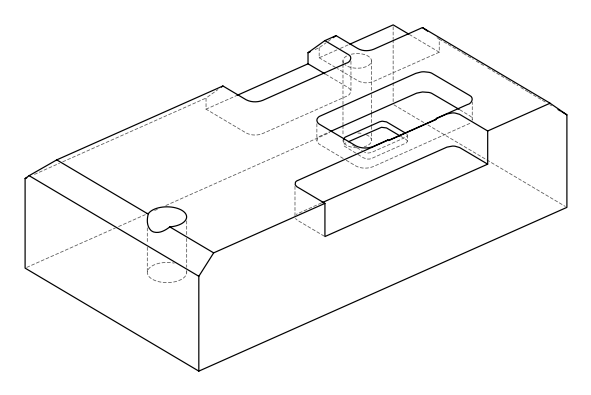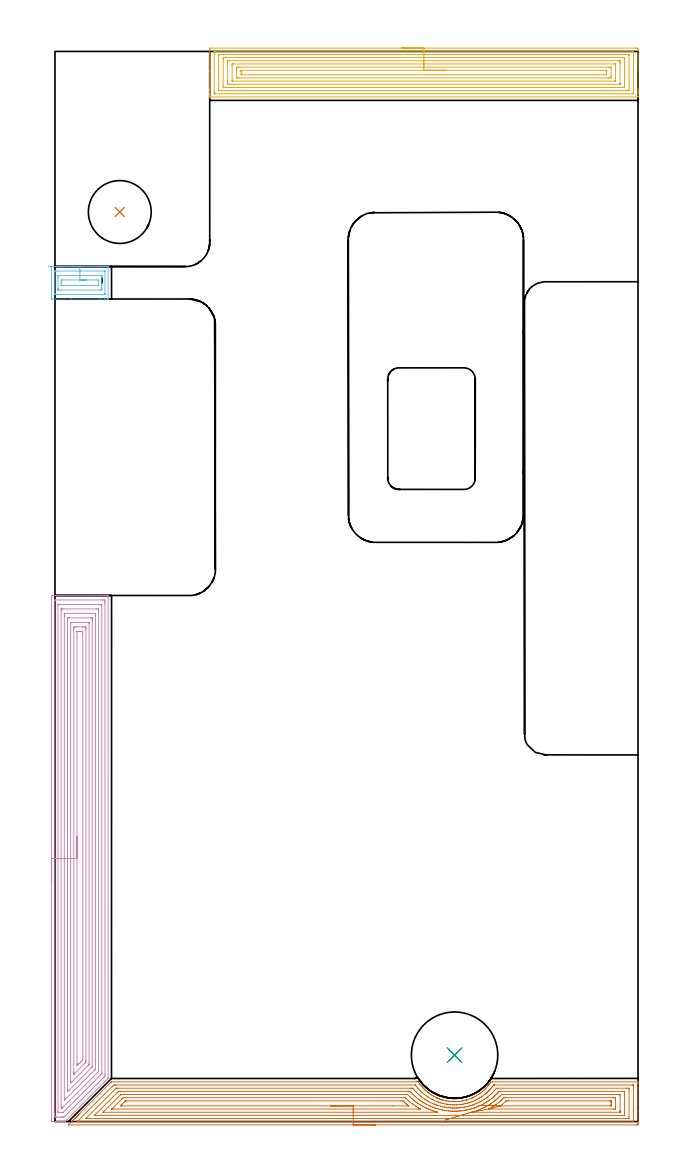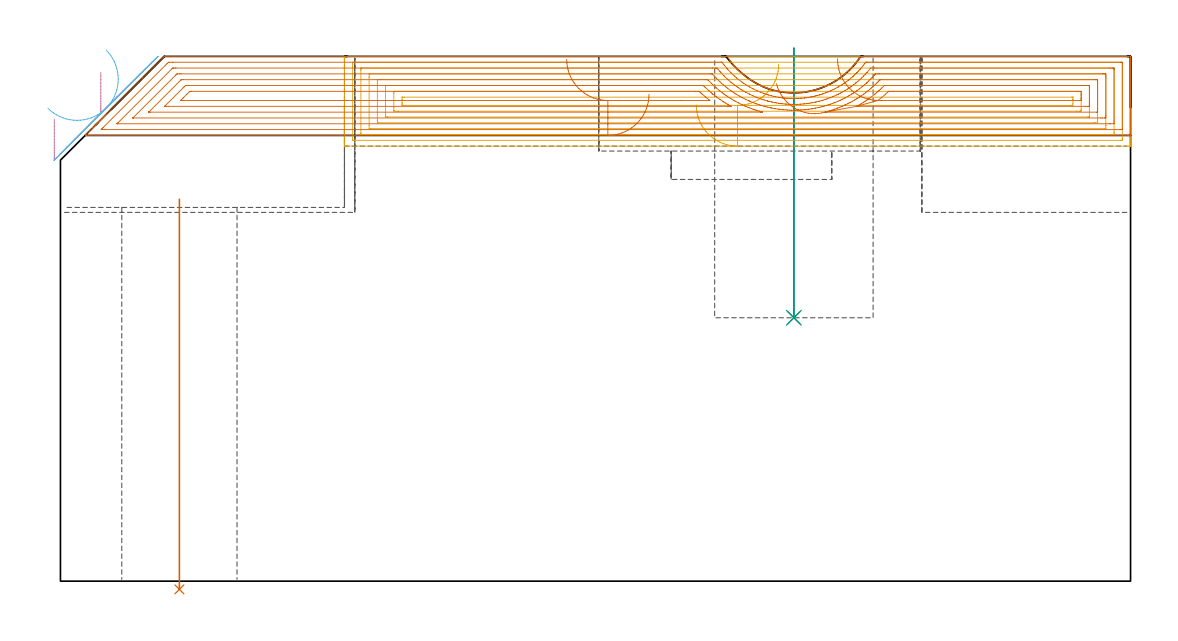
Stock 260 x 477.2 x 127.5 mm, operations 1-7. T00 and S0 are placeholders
(PLAN: 12 operations, 7 tool changes, 154.4 min)
(1 INDEXABLE_INSERT_DRILL_THROUGH_HOLE_FROM_SOLID | STEP1HOLE | NXT0302_027 | 0.39 min | 78416 mm3)
(2 INDEXABLE_INSERT_DRILL_BLIND_HOLE_FROM_SOLID | STEP1POCKET | NXT0302_021 | 0.26 min | 30985 mm3)
(3 DRILL_TO_ENLARGE_BLIND_HOLE | STEP1POCKET | UGT0301_384 | 0.26 min | 42896 mm3)
(4 AREA_MILL | FG_CHAMFER_SURFACE | UGT0205_001 | 16.83 min | 77077 mm3)
(5 AREA_MILL_1 | FG_CHAMFER_SURFACE_1 | UGT0205_001 | 12.59 min | 47353 mm3)
(6 AREA_MILL_2 | FG_CHAMFER_SURFACE_2 | UGT0205_001 | 1.37 min | 9986 mm3)
(7 AREA_MILL_3 | FG_CHAMFER_SURFACE_3 | UGT0205_001 | 13.78 min | 43689 mm3)
(8 MILL_CORNER_NOTCH_RECTANGULAR | CORNER_NOTCH_RECTANGULAR | NXT0201_012 | Follow Part, ap 4, ae 75% | 14.96 min | 214770 mm3)
(9 MILL_RECTANGULAR_POCKET | POCKET_RECTANGULAR_STRAIGHT | NXT0201_009 | Follow Part, ap 2, ae 75% | 11.82 min | 62623 mm3)
(10 MILL_RECTANGULAR_POCKET_1 | POCKET_RECTANGULAR_STRAIGHT_1 | UGT0201_094 | Follow Part, ap 5, ae 75% | 8.01 min | 213349 mm3)
(11 MILL_SLOT | SLOT_PARTIAL_RECTANGULAR | NXT0201_012 | Follow Part, ap 4, ae 75% | 29.29 min | 350838 mm3)
(12 MILL_SLOT_1 | SLOT_PARTIAL_RECTANGULAR_1 | NXT0201_012 | Follow Part, ap 4, ae 75% | 44.87 min | 404003 mm3)
(TOOL NXT0302_027 | Index. Insert Drill 28mm [880-D2800L32-05] | D28 PA176 FL140 Z2)
(TOOL NXT0302_021 | Index. Insert Drill 25mm [880-D2500L25-05] | D25 PA176 FL125 Z2)
(TOOL UGT0301_384 | Twist Drill Flat Bottom 38.5 mm | D38.5 PA180 FL175 Z2)
(TOOL UGT0205_001 | Chamfer Mill 20 x 3 x 45 deg. | D20 FL50 Z2)
(TOOL NXT0201_012 | ENDMILL 16mm [2P460-1600-NA 1630] | D16 FL38 Z6)
(TOOL NXT0201_009 | ENDMILL 8mm [2P460-0800-NA 1630] | D8 FL26 Z6)
(TOOL UGT0201_094 | End mill 20 mm | D20 FL38 Z4)
(OP 1 INDEXABLE_INSERT_DRILL_THROUGH_HOLE_FROM_SOLID)
G17 G21 G94 G90
T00 M6
G54
G17 G0 G90 X28.9 Y405.6 S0 M3
G43 Z137.5 H1
G94 G81 G98 Z-1.989 F250. R92.8
G80
M5
M2
(OP 2 INDEXABLE_INSERT_DRILL_BLIND_HOLE_FROM_SOLID)
G17 G21 G94 G90
T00 M6
G54
G17 G0 G90 X178.2 Y29.6 S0 M3
G43 Z137.5 H1
G94 G81 G98 Z64. F250. R129.5
G80
M5
M2
(OP 3 DRILL_TO_ENLARGE_BLIND_HOLE)
G17 G21 G94 G90
T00 M6
G54
G17 G0 G90 X178.2 Y29.6 S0 M3
G43 Z137.5 H0
G94 G81 G98 Z64. F250. R129.5
G80
M5
M2
(OP 4 AREA_MILL)
G17 G21 G94 G90
T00 M6
G54
G17 G0 G90 X-1.5 Y107.3 S1061 M3
G43 Z137.5 H0
Z112.3
G94 G1 Y107.338 Z111.428 F250.
Y107.452 Z110.564
Y107.641 Z109.712
Y107.903 Z108.88
Y108.237 Z108.074
Y108.64 Z107.3
Y109.108 Z106.564
Y109.64 Z105.872
Y110.229 Z105.229
Y110.872 Z104.64
Y111.564 Z104.108
Y112.3 Z103.64
Y113.074 Z103.237
Y113.88 Z102.903
Y114.712 Z102.641
Y115.564 Z102.452
Y116.428 Z102.338
Y117.3 Z102.3
Y233.972
X-1.497 Y234.289 Z102.302
X-1.492 Y234.59 Z102.306
X-1.187 Y234.6 Z102.61
X19.825 Z123.621
X22.231 Z126.027
X22.951 Z126.751
X23.233 Z127.033
X23.649 Y234.592 Z127.44
X23.697 Y234.59 Z127.488
X23.7 Y234.419 Z127.5
Y19.403
Y19.206 Z127.484
X23.614 Y19.113 Z127.411
X4.718 Y0.216 Z108.514
X4.529 Y0.032 Z108.325
X4.494 Y0.004 Z108.289
X4.327 Y0. Z108.125
X3.531 Z107.325
X2.28 Z106.077
X1.75 Z105.544
X-0.922 Y0.001 Z102.875
X-1.144 Y0.003 Z102.653
X-1.491 Y0.008 Z102.306
X-1.493 Y0.054 Z102.304
X-1.498 Y0.628 Z102.302
X-1.5 Y1.208 Z102.3
Y117.3
X-0.086 Z103.714
X-0.085 Y232.294 Z103.715
X-0.082 Y232.403 Z103.718
X-0.076 Y232.59 Z103.724
X-0.031 Y232.592 Z103.769
X0.446 Y232.599 Z104.246
X21.341 Z125.141
X21.82 Y232.597 Z125.62
X22.231 Y232.59 Z126.031
X22.279 Y232.184 Z126.079
X22.282 Y232.134 Z126.082
X22.286 Y231.29 Z126.086
Y231.236
Y21.136
X22.281 Y20.297 Z126.081
X22.28 Y20.248 Z126.08
X22.231 Y20.193 Z126.031
X21.841 Y19.795 Z125.641
X21.453 Y19.403 Z125.253
X4.421 Y2.371 Z108.221
X4.136 Y2.095 Z107.936
X4.056 Y2.018 Z107.856
X3.937 Y2.008 Z107.737
X3.531 Y2.003 Z107.331
X3.054 Y2. Z106.854
X2.64 Z106.44
X1.273 Z105.073
X0.859 Y2.001 Z104.659
X0.38 Y2.003 Z104.18
X-0.031 Y2.01 Z103.769
X-0.079 Y2.416 Z103.721
X-0.082 Y2.466 Z103.718
X-0.086 Y3.31 Z103.714
Y3.364
Y117.3
X1.328 Z105.128
X1.329 Y230.396 Z105.129
X1.33 Y230.502 Z105.13
X1.333 Y230.554 Z105.133
X1.335 Y230.576 Z105.135
X1.346 Y230.59 Z105.146
X1.549 Y230.597 Z105.349
X1.75 Y230.599 Z105.55
X2.437 Y230.6 Z106.237
X20.247 Z124.047
X20.45 Y230.598 Z124.25
X20.653 Y230.595 Z124.453
X20.788 Y230.59 Z124.588
X20.865 Y230.579 Z124.665
X20.867 Y230.537 Z124.667
X20.869 Y230.396 Z124.669
X20.871 Y229.974 Z124.671
Y21.662
X20.869 Y21.426 Z124.669
X20.867 Y21.309 Z124.667
X20.865 Y21.283 Z124.665
X20.848 Y21.259 Z124.648
X20.788 Y21.191 Z124.588
X20.62 Y21.02 Z124.42
X20.45 Y20.849 Z124.25
X3.803 Y4.204 Z107.603
X3.664 Y4.07 Z107.464
X3.619 Y4.03 Z107.419
X3.58 Y4.01 Z107.38
X3.531 Y4.008 Z107.331
X2.843 Y4.001 Z106.643
X1.75 Y4.002 Z105.55
X1.547 Y4.005 Z105.347
X1.412 Y4.01 Z105.212
X1.335 Y4.021 Z105.135
X1.333 Y4.064 Z105.133
X1.331 Y4.204 Z105.131
X1.329 Y4.626 Z105.129
X1.328 Y117.3 Z105.128
X2.743 Z106.543
Y227.714
X2.745 Y228.503 Z106.545
X2.747 Y228.557 Z106.547
X2.749 Y228.581 Z106.549
X2.761 Y228.59 Z106.561
X2.869 Y228.594 Z106.669
X3.09 Y228.598 Z106.89
X3.531 Y228.6 Z107.331
X18.669 Z122.469
X19.114 Y228.598 Z122.914
X19.332 Y228.594 Z123.132
X19.439 Y228.59 Z123.239
X19.451 Y228.583 Z123.251
X19.453 Y228.564 Z123.253
X19.455 Y228.525 Z123.255
X19.457 Y227.817 Z123.257
Y227.714
Y22.979
X19.453 Y22.583 Z123.253
X19.45 Y22.386 Z123.25
X19.44 Y22.301 Z123.24
X19.394 Y22.251 Z123.194
X19.234 Y22.085 Z123.034
X15.011 Y17.86 Z118.811
X3.531 Y6.38 Z107.331
X3.336 Y6.187 Z107.136
X3.248 Y6.103 Z107.048
X3.18 Y6.041 Z106.98
X3.138 Y6.01 Z106.938
X3.085 Y6.008 Z106.885
X2.866 Z106.666
X2.762 Y6.01 Z106.562
X2.75 Y6.119 Z106.55
X2.743 Y6.782 Z106.543
Y6.886
Y117.3
X4.157 Z107.957
Y225.297
X4.158 Y225.926 Z107.958
X4.16 Y226.189 Z107.96
X4.164 Y226.456 Z107.964
X4.176 Y226.59 Z107.976
X4.254 Y226.594 Z108.054
X4.421 Y226.597 Z108.221
X4.641 Y226.6 Z108.441
X17.108 Z120.908
X17.779 Y226.599 Z121.579
X18.001 Y226.596 Z121.801
X18.035 Y226.59 Z121.835
X18.037 Y226.583 Z121.837
X18.04 Y226.558 Z121.84
X18.043 Y225.926 Z121.843
Y225.661
Y24.502
X18.042 Y23.873 Z121.842
X18.04 Y23.61 Z121.84
X18.036 Y23.347 Z121.836
X17.779 Y23.079 Z121.579
X17.73 Y23.028 Z121.53
X4.346 Y9.644 Z108.146
X4.268 Y9.568 Z108.068
X4.222 Y9.528 Z108.022
X4.164 Y9.48 Z107.964
X4.16 Y9.568 Z107.96
X4.159 Y9.642 Z107.959
X4.157 Y9.833 Z107.957
Y10.462
Y117.3
X5.571 Z109.371
X5.572 Y224.455 Z109.372
X5.573 Y224.534 Z109.373
X5.575 Y224.572 Z109.375
X5.577 Y224.585 Z109.377
X5.59 Y224.59 Z109.39
X5.745 Y224.597 Z109.545
X6.202 Y224.599 Z110.002
X6.633 Y224.6 Z110.433
X15.998 Y224.599 Z119.798
X16.431 Y224.597 Z120.231
X16.595 Y224.59 Z120.395
X16.622 Y224.578 Z120.422
X16.624 Y224.523 Z120.424
X16.627 Y224.4 Z120.427
X16.628 Y224.138 Z120.428
X16.629 Y223.504 Z120.429
X16.628 Y25.028 Z120.428
X16.626 Y24.767 Z120.426
X16.622 Y24.451 Z120.422
X16.619 Y24.378 Z120.419
X16.578 Y24.333 Z120.378
X16.505 Y24.257 Z120.305
X16.125 Y23.873 Z119.925
X6.202 Y13.95 Z110.002
X5.799 Y13.549 Z109.599
X5.712 Y13.464 Z109.512
X5.588 Y13.348 Z109.388
X5.577 Y13.344 Z109.377
X5.575 Y13.376 Z109.375
X5.573 Y13.437 Z109.373
X5.572 Y13.504 Z109.372
X5.571 Y13.778 Z109.371
Y117.3
X6.985 Z110.785
X6.986 Y222.35 Z110.786
X6.987 Y222.456 Z110.787
X6.99 Y222.565 Z110.79
X6.992 Y222.588 Z110.792
X7.001 Y222.592 Z110.801
X7.031 Y222.596 Z110.831
X7.093 Y222.598 Z110.893
X7.734 Y222.6 Z111.534
X10.406 Z114.206
X14.859 Y222.599 Z118.659
X15.107 Y222.593 Z118.907
X15.189 Y222.59 Z118.989
X15.208 Y222.58 Z119.008
X15.211 Y222.529 Z119.011
X15.213 Y222.458 Z119.013
X15.214 Y222.35 Z119.014
X15.215 Y222.242 Z119.015
Y26.447
X15.213 Y25.661 Z119.013
X15.212 Y25.556 Z119.012
X15.208 Y25.447 Z119.008
X15.198 Y25.407 Z118.998
X15.175 Y25.381 Z118.975
X15.107 Y25.308 Z118.907
X14.839 Y25.036 Z118.639
X14.57 Y24.767 Z118.37
X7.254 Y17.452 Z111.054
X7.093 Y17.293 Z110.893
X7.037 Y17.241 Z110.837
X7.001 Y17.209 Z110.801
X6.992 Y17.292 Z110.792
X6.988 Y17.507 Z110.788
X6.986 Y17.614 Z110.786
X6.985 Y117.3 Z110.785
X8.4 Z112.2
Y219.25
Y219.668
X8.403 Y220.141 Z112.203
X8.407 Y220.562 Z112.207
X8.838 Y220.598 Z112.638
X8.874 Y220.599 Z112.674
X9.726 Y220.6 Z113.526
X12.398 Z116.198
X13.289 Y220.599 Z117.089
X13.326 Y220.597 Z117.126
X13.793 Y220.562 Z117.593
X13.798 Y220.088 Z117.598
X13.8 Y219.668 Z117.6
Y219.192
Y27.449
X13.798 Y26.976 Z117.598
X13.793 Y26.555 Z117.593
X13.785 Y26.443 Z117.585
X13.711 Y26.365 Z117.511
X13.615 Y26.265 Z117.415
X13.326 Y25.973 Z117.126
X13.171 Y25.817 Z116.971
X8.544 Y21.191 Z112.344
X8.494 Y21.142 Z112.294
X8.463 Y21.114 Z112.263
X8.415 Y21.072 Z112.215
X8.407 Y21.131 Z112.207
X8.404 Y21.191 Z112.204
X8.401 Y21.424 Z112.201
X8.4 Y21.667 Z112.2
Y22.085
Y117.3
X9.814 Z113.614
Y218.302
X9.816 Y218.513 Z113.616
X9.818 Y218.565 Z113.618
X9.82 Y218.584 Z113.62
X9.836 Y218.59 Z113.636
X9.941 Y218.596 Z113.741
X10.655 Y218.6 Z114.455
X10.828 Z114.628
X11.545 Z115.345
X11.719 Y218.599 Z115.519
X12.305 Y218.592 Z116.105
X12.37 Y218.59 Z116.17
X12.379 Y218.512 Z116.179
X12.386 Y217.88 Z116.186
Y28.343
X12.38 Y27.504 Z116.18
X12.343 Y27.449 Z116.143
X11.502 Y26.598 Z115.302
X10.565 Y25.661 Z114.365
X10.519 Y25.615 Z114.319
X10.16 Y25.264 Z113.96
X9.821 Y24.933 Z113.621
X9.814 Y25.611 Z113.614
Y25.661
Y117.3
Y118.172 Z113.652
Y119.036 Z113.766
Y119.888 Z113.954
Y120.72 Z114.217
Y121.526 Z114.551
Y122.3 Z114.953
Y123.036 Z115.422
Y123.728 Z115.953
Y124.371 Z116.543
Y124.96 Z117.186
Y125.492 Z117.878
Y125.96 Z118.614
Y126.363 Z119.388
Y126.697 Z120.194
Y126.959 Z121.026
Y127.148 Z121.877
Y127.262 Z122.742
Y127.3 Z123.614
G0 Z137.5
M5
M2
(OP 5 AREA_MILL_1)
G17 G21 G94 G90
T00 M6
G54
G17 G0 G90 X154.5 Y478.7 S1061 M3
G43 Z137.5 H0
Z115.7
G94 G1 X154.538 Z114.828 F250.
X154.652 Z113.964
X154.841 Z113.112
X155.103 Z112.28
X155.437 Z111.474
X155.84 Z110.7
X156.309 Z109.964
X156.84 Z109.272
X157.429 Z108.629
X158.072 Z108.04
X158.764 Z107.508
X159.5 Z107.04
X160.274 Z106.637
X161.08 Z106.303
X161.912 Z106.041
X162.764 Z105.852
X163.628 Z105.738
X164.5 Z105.7
X258.792
X259.412 Y478.697 Z105.703
X259.993 Y478.691 Z105.706
X259.997 Y478.664 Z105.733
X260. Y478.077 Z106.32
Y460.793 Z123.601
Y460.204 Z124.19
Y459.595 Z124.802
Y459.31 Z125.086
Y458.702 Z125.695
Y458.416 Z125.979
Y457.846 Z126.553
Y457.297 Z127.102
X259.993 Y456.953 Z127.438
X259.99 Y456.903 Z127.488
X259.858 Y456.9 Z127.5
X69.142
X69.01 Y456.903 Z127.488
X69.001 Y456.953 Z127.438
Y456.956 Z127.435
X69. Y457.297 Z127.102
Y457.846 Z126.553
Y458.416 Z125.979
Y459.595 Z124.802
Y460.204 Z124.19
Y468.39 Z116.007
X69.001 Y478.077 Z106.32
X69.003 Y478.664 Z105.733
X69.007 Y478.691 Z105.706
X69.588 Y478.7 Z105.7
X164.5
Y477.286 Z107.114
X257.63
X257.732 Y477.285 Z107.115
X257.935 Y477.281 Z107.119
X257.986 Y477.279 Z107.121
X257.99 Y477.268 Z107.132
X257.995 Y477.236 Z107.164
X257.998 Y477.184 Z107.216
X258. Y476.813 Z107.587
Y476.29 Z108.11
X257.999 Y458.94 Z125.46
X257.992 Y458.416 Z125.984
X257.99 Y458.33 Z126.07
X257.833 Y458.321 Z126.079
X257.73 Y458.316 Z126.084
X257.63 Y458.315 Z126.085
X71.37
X71.269
X71.065 Y458.319 Z126.081
X71.014 Y458.321 Z126.079
X71.01 Y458.333 Z126.067
X71.005 Y458.364 Z126.036
X71.002 Y458.416 Z125.984
X71. Y458.787 Z125.613
Y459.31 Z125.09
X71.001 Y476.66 Z107.74
X71.008 Y477.184 Z107.216
X71.01 Y477.27 Z107.13
X71.167 Y477.279 Z107.121
X71.27 Y477.284 Z107.116
X71.37 Y477.285 Z107.115
X71.472 Y477.286 Z107.114
X164.5
Y475.872 Z108.528
X255.847 Y475.871 Z108.529
X255.915
X255.956 Y475.868 Z108.532
X255.975 Y475.865 Z108.535
X255.99 Y475.853 Z108.547
X255.997 Y475.549 Z108.851
X255.999 Y475.396 Z109.004
X256. Y460.051 Z124.349
X255.997 Y459.898 Z124.502
X255.992 Y459.796 Z124.604
X255.986 Y459.735 Z124.665
X255.965 Y459.733 Z124.667
X255.847 Y459.731 Z124.669
X255.43 Y459.729 Z124.671
X73.153
X73.085 Y459.73 Z124.67
X73.044 Y459.732 Z124.668
X73.025 Y459.735 Z124.665
X73.01 Y459.747 Z124.653
X73.003 Y460.051 Z124.349
X73.001 Y460.204 Z124.196
X73. Y475.549 Z108.851
X73.003 Y475.702 Z108.698
X73.008 Y475.804 Z108.596
X73.014 Y475.865 Z108.535
X73.035 Y475.867 Z108.533
X73.153 Y475.869 Z108.531
X73.57 Y475.871 Z108.529
X164.5 Y475.872 Z108.528
Y474.457 Z109.943
X253.818
X253.918 Y474.456 Z109.944
X253.967 Y474.453 Z109.947
X253.985 Y474.451 Z109.949
X253.99 Y474.439 Z109.961
X254. Y473.674 Z110.726
Y473.609 Z110.791
Y461.991 Z122.409
X253.992 Y461.17 Z123.23
X253.985 Y461.149 Z123.251
X253.966 Y461.147 Z123.253
X253.914 Y461.144 Z123.256
X253.808 Y461.143 Z123.257
X253.597
X75.182
X75.082 Y461.144 Z123.256
X75.033 Y461.147 Z123.253
X75.015 Y461.149 Z123.251
X75.01 Y461.161 Z123.239
X75. Y461.926 Z122.474
Y461.991 Z122.409
Y473.609 Z110.791
X75.008 Y474.43 Z109.97
X75.015 Y474.451 Z109.949
X75.034 Y474.453 Z109.947
X75.086 Y474.456 Z109.944
X75.192 Y474.457 Z109.943
X75.403
X164.5
Y473.043 Z111.357
X251.065
X251.391 Y473.042 Z111.358
X251.96 Y473.038 Z111.362
X251.981 Y473.037 Z111.363
X251.992 Y473.007 Z111.393
X251.997 Y472.715 Z111.685
X252. Y472.105 Z112.295
Y471.822 Z112.578
Y463.169 Z121.231
X251.997 Y462.885 Z121.515
X251.992 Y462.58 Z121.82
X251.99 Y462.566 Z121.834
X251.971 Y462.564 Z121.836
X251.914 Y462.56 Z121.84
X251.827 Y462.558 Z121.842
X77.935 Y462.557 Z121.843
X77.609 Y462.558 Z121.842
X77.04 Y462.562 Z121.838
X77.019 Y462.564 Z121.836
X77.008 Y462.594 Z121.806
X77.003 Y462.885 Z121.515
X77. Y463.495 Z120.905
Y463.778 Z120.622
Y472.432 Z111.968
X77.003 Y472.715 Z111.685
X77.008 Y473.02 Z111.38
X77.01 Y473.034 Z111.366
X77.029 Y473.036 Z111.364
X77.086 Y473.04 Z111.36
X77.173 Y473.042 Z111.358
X164.5 Y473.043 Z111.357
Y471.629 Z112.771
X249.609 Y471.628 Z112.772
X249.803 Y471.627 Z112.773
X249.952 Y471.624 Z112.776
X249.983 Y471.622 Z112.778
X249.99 Y471.605 Z112.795
X249.994 Y471.577 Z112.823
X249.999 Y471.431 Z112.969
X250. Y464.28 Z120.12
X249.998 Y464.149 Z120.251
X249.994 Y464.045 Z120.355
X249.99 Y463.981 Z120.419
X249.957 Y463.978 Z120.422
X249.609 Y463.973 Z120.427
X249.416 Y463.972 Z120.428
X79.391
X79.197 Y463.973 Z120.427
X79.048 Y463.976 Z120.424
X79.017 Y463.978 Z120.422
X79.01 Y463.995 Z120.405
X79.006 Y464.023 Z120.377
X79.001 Y464.17 Z120.23
X79. Y471.32 Z113.08
X79.002 Y471.451 Z112.949
X79.006 Y471.555 Z112.845
X79.01 Y471.619 Z112.781
X79.043 Y471.622 Z112.778
X79.391 Y471.627 Z112.773
X79.584 Y471.628 Z112.772
X164.5 Y471.629 Z112.771
Y470.215 Z114.185
X246.935 Y470.214 Z114.186
X247.65 Y470.211 Z114.189
X247.827 Y470.208 Z114.192
X247.99 Y470.201 Z114.199
X247.995 Y470.034 Z114.366
X247.999 Y469.862 Z114.538
X248. Y466.286 Z118.114
X247.995 Y465.566 Z118.834
X247.993 Y465.399 Z119.001
X247.827 Y465.392 Z119.008
X247.114 Y465.386 Z119.014
X246.935
X82.065
X81.35 Y465.389 Z119.011
X81.173 Y465.392 Z119.008
X81.01 Y465.399 Z119.001
X81.005 Y465.566 Z118.834
X81.001 Y465.738 Z118.662
X81. Y469.314 Z115.086
X81.005 Y470.034 Z114.366
X81.007 Y470.201 Z114.199
X81.173 Y470.208 Z114.192
X81.886 Y470.214 Z114.186
X82.065
X164.5 Y470.215 Z114.185
Y468.8 Z115.6
X245.493
X245.874 Y468.798 Z115.602
X245.95 Y468.796 Z115.604
X245.979 Y468.794 Z115.606
X245.99 Y468.766 Z115.634
X246. Y468.247 Z116.153
Y467.398 Z117.002
Y467.353 Z117.047
X245.994 Y466.929 Z117.471
X245.99 Y466.823 Z117.577
X245.986 Y466.806 Z117.594
X245.955 Y466.804 Z117.596
X245.889 Y466.802 Z117.598
X245.705 Y466.8 Z117.6
X83.508
X83.126 Y466.802 Z117.598
X83.05 Y466.804 Z117.596
X83.021 Y466.806 Z117.594
X83.01 Y466.834 Z117.566
X83. Y467.353 Z117.047
Y468.202 Z116.198
Y468.247 Z116.153
X83.006 Y468.671 Z115.729
X83.01 Y468.777 Z115.623
X83.014 Y468.794 Z115.606
X83.045 Y468.796 Z115.604
X83.111 Y468.798 Z115.602
X83.295 Y468.8 Z115.6
X164.5
X165.372 Z115.638
X166.237 Z115.751
X167.088 Z115.94
X167.92 Z116.203
X168.726 Z116.536
X169.5 Z116.939
X170.236 Z117.408
X170.928 Z117.939
X171.571 Z118.528
X172.16 Z119.172
X172.692 Z119.864
X173.16 Z120.6
X173.563 Z121.373
X173.897 Z122.179
X174.159 Z123.011
X174.348 Z123.863
X174.462 Z124.728
X174.5 Z125.6
G0 Z137.5
M5
M2
(OP 6 AREA_MILL_2)
G17 G21 G94 G90
T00 M6
G54
G17 G0 G90 X-3.042 Y381.3 S1061 M3
G43 Z137.5 H0
Z114.897
G94 G1 X-2.399 Z114.307 F250.
X-1.707 Z113.776
X-0.971 Z113.308
X-0.197 Z112.905
X0.609 Z112.571
X1.441 Z112.309
X2.292 Z112.12
X3.157 Z112.006
X4.029 Z111.968
X4.9 Z112.006
X5.765 Z112.12
X6.617 Z112.309
X7.449 Z112.571
X8.255 Z112.905
X9.029 Z113.308
X9.765 Z113.776
X10.457 Z114.307
X11.1 Z114.897
X19.56 Z123.354
X20.193 Z123.991
X20.45 Z124.247
X22.231 Z126.026
X22.746 Z126.545
X23.122 Z126.921
X23.366 Z127.165
X23.664 Y381.293 Z127.455
X23.697 Y381.29 Z127.489
X23.7 Y381.171 Z127.5
Y366.929
X23.697 Y366.81 Z127.489
X23.664 Y366.807 Z127.455
X23.366 Y366.8 Z127.165
X22.746 Z126.544
X22.231 Z126.026
X20.193 Z123.991
X19.56 Z123.354
X7.38 Z111.176
X-1.494 Y366.801 Z102.302
X-1.495 Y366.803 Z102.301
X-1.499 Y367.374
X-1.5 Y374.183 Z102.3
X-1.499 Y380.726 Z102.301
X-1.495 Y381.297
X-1.494 Y381.299 Z102.302
X11.1 Y381.3 Z114.897
X11.099 Y380.282 Z114.899
X11.1 Y379.3 Z114.9
X21.878 Y379.299 Z125.678
X22.231 Y379.293 Z126.031
X22.275 Y379.29 Z126.075
X22.282 Y379.109 Z126.082
X22.285 Y379. Z126.085
X22.286 Y378.946 Z126.086
Y369.1
X22.285 Y369.045 Z126.085
X22.279 Y368.937 Z126.079
X22.269 Y368.81 Z126.069
X22.231 Y368.807 Z126.031
X21.694 Y368.801 Z125.494
X0.322 Z104.122
X-0.031 Y368.807 Z103.769
X-0.075 Y368.81 Z103.725
X-0.082 Y368.991 Z103.718
X-0.085 Y369.1 Z103.715
X-0.086 Y369.154 Z103.714
Y379.
X-0.085 Y379.055 Z103.715
X-0.079 Y379.163 Z103.721
X-0.069 Y379.29 Z103.731
X-0.031 Y379.293 Z103.769
X0.506 Y379.299 Z104.306
X11.1 Y379.3 Z114.9
Y377.3
X20.45 Y377.299 Z124.25
X20.585 Y377.297 Z124.385
X20.851 Y377.29 Z124.651
X20.865 Y377.277 Z124.665
X20.868 Y377.262 Z124.668
X20.87 Y377.226 Z124.67
X20.871 Y377.166 Z124.671
X20.872 Y376.745 Z124.672
Y371.825
X20.871 Y371.404 Z124.671
X20.869 Y370.934 Z124.669
X20.867 Y370.83 Z124.667
X20.865 Y370.813 Z124.665
X20.808 Y370.807 Z124.608
X20.719 Y370.803 Z124.519
X20.584 Y370.8 Z124.384
X20.45 Z124.25
X1.75 Y370.801 Z105.55
X1.615 Y370.803 Z105.415
X1.349 Y370.81 Z105.149
X1.335 Y370.823 Z105.135
X1.332 Y370.838 Z105.132
X1.33 Y370.874 Z105.13
X1.329 Y370.934 Z105.129
X1.328 Y371.355 Z105.128
Y376.275
X1.329 Y376.696 Z105.129
X1.331 Y377.166 Z105.131
X1.333 Y377.27 Z105.133
X1.335 Y377.288 Z105.135
X1.392 Y377.293 Z105.192
X1.481 Y377.298 Z105.281
X1.616 Y377.3 Z105.416
X1.75 Z105.55
X11.1 Z114.9
Y375.3
X18.755 Z122.555
X19.45 Y375.277 Z123.25
X19.457 Y374.598 Z123.257
Y373.605
X19.45 Y372.824 Z123.25
X18.669 Y372.801 Z122.469
X3.445 Y372.8 Z107.245
X2.75 Y372.823 Z106.55
X2.743 Y373.503 Z106.543
Y374.495
X2.75 Y375.276 Z106.55
X3.531 Y375.299 Z107.331
X11.1 Y375.3 Z114.9
X11.689 Z115.543
X12.22 Z116.235
X12.689 Z116.971
X13.092 Z117.745
X13.426 Z118.551
X13.688 Z119.383
X13.877 Z120.235
X13.991 Z121.099
X14.029 Z121.971
X13.991 Z122.843
X13.877 Z123.708
X13.688 Z124.559
X13.426 Z125.391
X13.092 Z126.197
X12.689 Z126.971
X12.22 Z127.707
X11.689 Z128.399
X11.1 Z129.042
G0 Z137.5
M5
M2
(OP 7 AREA_MILL_3)
G17 G21 G94 G90
T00 M6
G54
G17 G0 G90 X143. Y-1.5 S1061 M3
G43 Z137.5 H0
Z118.3
G94 G1 X142.962 Z117.428 F250.
X142.848 Z116.564
X142.659 Z115.712
X142.397 Z114.88
X142.063 Z114.074
X141.66 Z113.3
X141.191 Z112.564
X140.66 Z111.872
X140.071 Z111.229
X139.428 Z110.64
X138.736 Z110.108
X138. Z109.64
X137.226 Z109.237
X136.42 Z108.903
X135.588 Z108.641
X134.736 Z108.452
X133.872 Z108.338
X133. Z108.3
X6.169 Y-1.499 Z108.301
X6.019 Y-1.493 Z108.306
X6.169 Y-1.331 Z108.469
X7.062 Y-0.437 Z109.362
X7.851 Y0.352 Z110.15
X7.955 Y0.457 Z110.253
X8.289 Y0.789 Z110.589
X8.503 Y1.003 Z110.803
X8.729 Y1.229 Z111.028
X8.849 Y1.35 Z111.147
X9.021 Y1.522 Z111.32
X9.295 Y1.796 Z111.594
X9.458 Y1.96 Z111.755
X9.617 Y2.119 Z111.916
X9.742 Y2.243 Z112.041
X9.896 Y2.399 Z112.194
X10.048 Y2.549 Z112.347
X10.188 Y2.689 Z112.487
X10.335 Y2.837 Z112.633
X10.479 Y2.98 Z112.778
X10.635 Y3.136 Z112.934
X10.774 Y3.276 Z113.072
X10.91 Y3.411 Z113.209
X11.081 Y3.583 Z113.38
X19.985 Y12.485 Z122.284
X24.958 Y17.458 Z127.256
X25.206 Y17.699 Z127.486
X25.372 Y17.7 Z127.5
X161.135
X161.665 Y17.697 Z127.497
X162.002 Y17.693 Z127.493
X162.028 Y17.659 Z127.458
X162.671 Y16.73 Z126.529
X162.783 Y16.575 Z126.374
X162.9 Y16.422 Z126.222
X163.366 Y15.839 Z125.638
X163.605 Y15.555 Z125.351
X163.815 Y15.314 Z125.113
X163.996 Y15.117 Z124.914
X164.149 Y14.948 Z124.746
X164.414 Y14.669 Z124.469
X164.685 Y14.396 Z124.196
X164.708 Y14.374 Z124.174
X165.003 Y14.093 Z123.889
X165.04 Y14.058 Z123.854
X165.317 Y13.801 Z123.6
X165.504 Y13.636 Z123.435
X165.577 Y13.571 Z123.37
X166.06 Y13.165 Z122.964
X166.263 Y13.002 Z122.8
X166.494 Y12.825 Z122.622
X167.245 Y12.274 Z122.074
X167.363 Y12.194 Z121.994
X167.387 Y12.178 Z121.978
X167.983 Y11.799 Z121.596
X168.278 Y11.609 Z121.409
X168.662 Y11.383 Z121.181
X169.174 Y11.108 Z120.904
X169.646 Y10.869 Z120.669
X170.04 Y10.673 Z120.469
X170.067 Y10.66 Z120.457
X170.225 Y10.585 Z120.384
X170.425 Y10.491 Z120.291
X170.447 Y10.482 Z120.282
X170.513 Y10.456 Z120.253
X170.698 Y10.378 Z120.178
X170.933 Y10.282 Z120.08
X171.036 Y10.243 Z120.042
X171.407 Y10.106 Z119.902
X171.554 Y10.05 Z119.848
X171.688 Y10. Z119.798
X171.825 Y9.95 Z119.745
X171.853 Y9.941 Z119.735
X172.037 Y9.88 Z119.674
X172.3 Y9.793 Z119.586
X172.499 Y9.723 Z119.522
X172.545 Y9.708 Z119.507
X172.665 Y9.669 Z119.466
X172.718 Y9.652 Z119.447
X172.746 Y9.645 Z119.439
X172.913 Y9.599 Z119.391
X173.248 Y9.503 Z119.299
X173.594 Y9.416 Z119.215
X173.61 Y9.411 Z119.21
X173.736 Y9.384 Z119.183
X174.086 Y9.31 Z119.105
X174.39 Y9.243 Z119.04
X174.503 Y9.219 Z119.015
X175.35 Y9.075 Z118.872
X175.395 Y9.068 Z118.863
X175.426 Y9.064 Z118.859
X176.111 Y8.977 Z118.775
X176.238 Y8.962 Z118.758
X176.288 Y8.957 Z118.75
X176.319 Y8.955 Z118.747
X176.866 Y8.91 Z118.705
X177.212 Y8.885 Z118.676
X177.545 Y8.867 Z118.663
X177.627 Y8.863 Z118.659
X178.073 Y8.855 Z118.649
X178.105 Z118.648
X178.296 Z118.651
X178.713 Y8.867 Z118.663
X178.965 Y8.876 Z118.67
X179.858 Y8.934 Z118.728
X180.482 Y9.001 Z118.798
X180.751 Y9.031 Z118.827
X181.567 Y9.16 Z118.958
X181.643 Y9.173 Z118.969
X182.132 Y9.272 Z119.071
X182.536 Y9.355 Z119.152
X182.836 Y9.429 Z119.229
X183.428 Y9.578 Z119.375
X183.464 Y9.588 Z119.385
X183.513 Y9.601 Z119.399
X184.321 Y9.86 Z119.658
X185.213 Y10.186 Z119.98
X185.484 Y10.293 Z120.092
X185.697 Y10.381 Z120.177
X185.976 Y10.492 Z120.291
X186.06 Y10.53 Z120.33
X186.106 Y10.551 Z120.351
X186.238 Y10.616 Z120.415
X186.59 Y10.79 Z120.586
X186.998 Y10.988 Z120.788
X187.739 Y11.383 Z121.181
X187.93 Y11.497 Z121.294
X188.783 Y12.026 Z121.826
X189.154 Y12.274 Z122.073
X189.676 Y12.651 Z122.449
X190.339 Y13.165 Z122.965
X190.461 Y13.265 Z123.065
X190.568 Y13.354 Z123.153
X191.36 Y14.056 Z123.856
X191.461 Y14.15 Z123.949
X191.86 Y14.545 Z124.345
X192.252 Y14.948 Z124.747
X192.353 Y15.056 Z124.856
X193.033 Y15.839 Z125.638
X193.161 Y15.994 Z125.79
X193.246 Y16.095 Z125.893
X193.289 Y16.152 Z125.952
X193.392 Y16.289 Z126.088
X193.499 Y16.432 Z126.228
X193.587 Y16.548 Z126.347
X193.724 Y16.73 Z126.529
X193.758 Y16.778 Z126.577
X193.824 Y16.871 Z126.667
X193.885 Y16.955 Z126.754
X194.088 Y17.24 Z127.038
X194.137 Y17.309 Z127.107
X194.182 Y17.376 Z127.175
X194.289 Y17.535 Z127.332
X194.351 Y17.625 Z127.417
X194.405 Y17.698 Z127.487
X195.076 Y17.7 Z127.5
X259.831
X259.99 Y17.698 Z127.488
X259.998 Y17.554 Z127.346
X260. Y17.404 Z127.204
Y17.096 Z126.896
Y16.432 Z126.227
Y15.223 Z125.02
Y14.678 Z124.472
Y4.426 Z114.223
Y-0.837 Z108.96
X259.997 Y-1.11 Z108.688
X259.99 Y-1.492 Z108.305
X259.779 Y-1.497 Z108.302
X259.384 Y-1.5 Z108.3
X133.
Y-0.086 Z109.714
X10.658 Y-0.085 Z109.715
X10.188 Y-0.082 Z109.718
X10.032 Y-0.079 Z109.721
X9.892 Y-0.069 Z109.731
X9.954 Y-0.002 Z109.798
X10.031 Y0.079 Z109.879
X10.188 Y0.239 Z110.039
X10.393 Y0.444 Z110.244
X25.506 Y15.555 Z125.355
X25.888 Y15.926 Z125.726
X26.265 Y16.279 Z126.079
X26.42 Y16.281 Z126.081
X27.159 Y16.285 Z126.085
X27.308 Y16.286 Z126.086
X160.577 Y16.285 Z126.085
X160.67 Y16.284 Z126.084
X160.715 Y16.281 Z126.081
X160.734 Y16.279 Z126.079
X160.787 Y16.219 Z126.019
X161.135 Y15.762 Z125.562
X161.301 Y15.555 Z125.355
X161.958 Y14.748 Z124.548
X162.018 Y14.678 Z124.478
X162.028 Y14.667 Z124.467
X162.838 Y13.801 Z123.601
X162.921 Y13.716 Z123.516
X163.752 Y12.924 Z122.724
X163.815 Y12.867 Z122.667
X164.3 Y12.447 Z122.247
X164.708 Y12.111 Z121.911
X164.731 Y12.092 Z121.892
X164.79 Y12.047 Z121.847
X165.601 Y11.452 Z121.252
X165.998 Y11.17 Z120.97
X166.494 Y10.852 Z120.652
X167.387 Y10.292 Z120.092
X168.28 Y9.828 Z119.628
X169.102 Y9.416 Z119.216
X169.174 Y9.381 Z119.181
X169.239 Y9.351 Z119.151
X170.067 Y9.013 Z118.813
X170.738 Y8.756 Z118.556
X170.96 Y8.678 Z118.478
X171.365 Y8.539 Z118.339
X171.853 Y8.382 Z118.182
X172.085 Y8.311 Z118.111
X172.746 Y8.134 Z117.934
X173.29 Y8.005 Z117.805
X173.639 Y7.928 Z117.728
X173.762 Y7.903 Z117.703
X174.478 Y7.768 Z117.568
X174.533 Y7.759 Z117.559
X175.142 Y7.661 Z117.461
X175.426 Y7.626 Z117.426
X175.467 Y7.621 Z117.421
X175.924 Y7.57 Z117.37
X176.319 Y7.531 Z117.331
X176.464 Y7.519 Z117.319
X177.212 Y7.47 Z117.27
X177.417 Y7.46 Z117.26
X178.105 Y7.445 Z117.245
X178.325
X178.999 Y7.464 Z117.264
X179.191 Y7.472 Z117.272
X179.892 Y7.516 Z117.316
X180.028 Y7.527 Z117.327
X180.785 Y7.603 Z117.403
X180.839 Y7.609 Z117.409
X181.262 Y7.661 Z117.461
X181.758 Y7.74 Z117.54
X182.199 Y7.82 Z117.62
X182.571 Y7.895 Z117.695
X183.113 Y8.007 Z117.807
X183.464 Y8.092 Z117.892
X183.826 Y8.184 Z117.984
X184.358 Y8.325 Z118.125
X184.524 Y8.376 Z118.176
X185.042 Y8.539 Z118.339
X185.251 Y8.612 Z118.412
X185.849 Y8.828 Z118.628
X186.144 Y8.939 Z118.739
X186.49 Y9.076 Z118.876
X187.037 Y9.297 Z119.097
X187.12 Y9.334 Z119.134
X187.296 Y9.416 Z119.216
X187.719 Y9.623 Z119.423
X187.93 Y9.728 Z119.528
X188.308 Y9.922 Z119.722
X188.823 Y10.191 Z119.991
X188.89 Y10.227 Z120.027
X189.007 Y10.293 Z120.093
X189.446 Y10.559 Z120.359
X189.717 Y10.726 Z120.526
X189.991 Y10.9 Z120.7
X190.41 Y11.17 Z120.97
X190.529 Y11.25 Z121.05
X190.61 Y11.306 Z121.106
X191.04 Y11.624 Z121.424
X191.503 Y11.969 Z121.769
X191.547 Y12.003 Z121.803
X191.602 Y12.047 Z121.847
X192.035 Y12.401 Z122.201
X192.396 Y12.708 Z122.508
X192.512 Y12.81 Z122.61
X192.639 Y12.924 Z122.724
X192.975 Y13.233 Z123.033
X193.289 Y13.53 Z123.33
X193.427 Y13.666 Z123.466
X193.559 Y13.801 Z123.601
X193.86 Y14.118 Z123.918
X194.182 Y14.463 Z124.263
X194.284 Y14.578 Z124.378
X194.371 Y14.678 Z124.478
X194.691 Y15.056 Z124.856
X195.076 Y15.516 Z125.316
X195.093 Y15.538 Z125.338
X195.472 Y16.043 Z125.843
X195.624 Y16.242 Z126.042
X195.651 Y16.276 Z126.076
X195.691 Y16.279 Z126.079
X195.783 Y16.282 Z126.082
X195.969 Y16.285 Z126.085
X196.118 Y16.286 Z126.086
X257.598 Y16.285 Z126.085
X257.749 Y16.284 Z126.084
X257.951 Y16.279 Z126.079
X257.991 Y16.276 Z126.076
X257.995 Y16.248 Z126.048
X257.997 Y16.217 Z126.017
X257.999 Y16.038 Z125.838
Y0.118 Z109.918
X257.995 Y0.013 Z109.813
X257.99 Y-0.056 Z109.744
X257.984 Y-0.079 Z109.721
X257.448 Y-0.086 Z109.714
X133.
Y1.328 Z111.128
X13.957 Y1.329 Z111.129
X13.783 Y1.33 Z111.13
X13.761 Y1.332 Z111.132
X13.748 Y1.335 Z111.135
X13.753 Y1.346 Z111.146
X13.761 Y1.36 Z111.16
X13.842 Y1.442 Z111.242
X13.921 Y1.522 Z111.322
X27.118 Y14.718 Z124.518
X27.159 Y14.758 Z124.558
X27.256 Y14.844 Z124.644
X27.293 Y14.865 Z124.665
X27.333 Y14.866 Z124.666
X27.507 Y14.869 Z124.669
X27.855 Y14.871 Z124.671
X28.052
X158.455
X159.153 Y14.87 Z124.67
X159.349 Y14.868 Z124.668
X159.539 Y14.864 Z124.664
X159.696 Y14.678 Z124.478
X160.242 Y14.03 Z123.83
X160.447 Y13.801 Z123.601
X161.135 Y13.058 Z122.858
X161.269 Y12.924 Z122.724
X162.028 Y12.194 Z121.994
X162.191 Y12.047 Z121.847
X162.921 Y11.42 Z121.22
X163.227 Y11.17 Z120.97
X163.815 Y10.727 Z120.527
X164.41 Y10.293 Z120.093
X164.708 Y10.088 Z119.888
X165.322 Y9.69 Z119.49
X165.601 Y9.518 Z119.318
X165.77 Y9.416 Z119.216
X166.224 Y9.15 Z118.95
X166.494 Y9.005 Z118.805
X167.382 Y8.539 Z118.339
X167.392 Y8.533 Z118.333
X168.28 Y8.116 Z117.916
X169.039 Y7.793 Z117.593
X169.174 Y7.741 Z117.541
X169.385 Y7.661 Z117.461
X170.067 Y7.415 Z117.215
X170.455 Y7.28 Z117.08
X170.96 Y7.116 Z116.916
X171.753 Y6.883 Z116.683
X171.853 Y6.856 Z116.656
X172.124 Y6.784 Z116.584
X172.746 Y6.643 Z116.443
X172.931 Y6.603 Z116.403
X173.639 Y6.466 Z116.266
X174.038 Y6.393 Z116.193
X174.533 Y6.315 Z116.115
X175.09 Y6.237 Z116.037
X175.426 Y6.196 Z115.996
X176.095 Y6.127 Z115.927
X176.319 Y6.109 Z115.909
X177.059 Y6.058 Z115.858
X177.212 Y6.051 Z115.851
X177.981 Y6.029 Z115.829
X178.105
X178.861 Y6.042 Z115.842
X178.999 Y6.047 Z115.847
X179.711 Y6.085 Z115.885
X179.892 Y6.097 Z115.897
X180.536 Y6.152 Z115.952
X180.785 Y6.177 Z115.977
X181.338 Y6.241 Z116.041
X181.678 Y6.285 Z116.085
X182.117 Y6.353 Z116.153
X182.571 Y6.429 Z116.229
X182.875 Y6.486 Z116.286
X183.464 Y6.603 Z116.403
X183.616 Y6.636 Z116.436
X184.257 Y6.784 Z116.584
X184.337 Y6.804 Z116.604
X184.358 Y6.81 Z116.61
X185.036 Y6.995 Z116.795
X185.251 Y7.059 Z116.859
X185.714 Y7.206 Z117.006
X186.144 Y7.348 Z117.148
X186.38 Y7.43 Z117.23
X187.025 Y7.661 Z117.461
X187.034 Y7.665 Z117.465
X187.665 Y7.922 Z117.722
X187.93 Y8.032 Z117.832
X188.629 Y8.348 Z118.148
X188.823 Y8.442 Z118.242
X188.889 Y8.474 Z118.274
X189.019 Y8.539 Z118.339
X189.477 Y8.774 Z118.574
X189.717 Y8.899 Z118.699
X190.055 Y9.084 Z118.884
X190.639 Y9.416 Z119.216
X191.166 Y9.746 Z119.546
X191.503 Y9.96 Z119.76
X191.706 Y10.094 Z119.894
X192.001 Y10.293 Z120.093
X192.231 Y10.455 Z120.255
X192.396 Y10.576 Z120.376
X192.738 Y10.835 Z120.635
X193.176 Y11.17 Z120.97
X193.239 Y11.22 Z121.02
X193.289 Y11.261 Z121.061
X193.719 Y11.625 Z121.425
X194.21 Y12.047 Z121.847
X194.654 Y12.461 Z122.261
X195.076 Y12.863 Z122.663
X195.106 Y12.894 Z122.694
X195.135 Y12.924 Z122.724
X195.538 Y13.348 Z123.148
X195.958 Y13.801 Z123.601
X195.969 Y13.814 Z123.614
X196.775 Y14.764 Z124.564
X196.862 Y14.864 Z124.664
X197.56 Y14.87 Z124.67
X197.755 Y14.871 Z124.671
X254.918
X255.618 Y14.868 Z124.668
X255.812 Y14.864 Z124.664
X255.99 Y14.856 Z124.656
X255.995 Y14.678 Z124.478
X255.999 Y14.495 Z124.295
X256. Y2.214 Z112.014
X255.995 Y1.522 Z111.322
X255.993 Y1.344 Z111.144
X255.812 Y1.335 Z111.135
X255.114 Y1.33 Z111.13
X254.918 Y1.329 Z111.129
X133. Y1.328 Z111.128
Y2.743 Z112.543
X17.724
X17.634 Y2.744 Z112.544
X17.608 Y2.746 Z112.546
X17.605 Y2.748 Z112.548
X17.606 Y2.751 Z112.551
X17.631 Y2.781 Z112.581
X17.669 Y2.82 Z112.62
X17.733 Y2.884 Z112.684
X27.911 Y13.062 Z122.862
X28.052 Y13.201 Z123.001
X28.261 Y13.401 Z123.201
X28.319 Y13.45 Z123.25
X28.407 Y13.452 Z123.252
X28.945 Y13.456 Z123.256
X29.295 Y13.457 Z123.257
X157.913
X158.184 Y13.455 Z123.255
X158.319 Y13.453 Z123.253
X158.382 Y13.45 Z123.25
X158.455 Y13.375 Z123.175
X158.87 Y12.924 Z122.724
X159.349 Y12.408 Z122.208
X159.701 Y12.047 Z121.847
X160.242 Y11.525 Z121.325
X160.622 Y11.17 Z120.97
X161.135 Y10.728 Z120.528
X161.656 Y10.293 Z120.093
X162.028 Y10.006 Z119.806
X162.816 Y9.416 Z119.216
X162.921 Y9.339 Z119.139
X163.194 Y9.147 Z118.947
X163.815 Y8.75 Z118.55
X164.152 Y8.539 Z118.339
X164.708 Y8.202 Z118.002
X164.965 Y8.052 Z117.852
X165.499 Y7.761 Z117.561
X165.601 Y7.709 Z117.509
X165.693 Y7.661 Z117.461
X166.494 Y7.264 Z117.064
X167.288 Y6.882 Z116.682
X167.387 Y6.839 Z116.639
X167.52 Y6.784 Z116.584
X168.28 Y6.481 Z116.281
X168.786 Y6.288 Z116.088
X169.174 Y6.15 Z115.95
X169.876 Y5.907 Z115.707
X170.067 Y5.844 Z115.644
X170.161 Y5.814 Z115.614
X170.96 Y5.59 Z115.39
X171.406 Y5.469 Z115.269
X171.853 Y5.365 Z115.165
X172.567 Y5.206 Z115.006
X172.746 Y5.17 Z114.97
X173.473 Y5.03 Z114.83
X173.639 Y5.002 Z114.802
X173.674 Y4.996 Z114.796
X174.533 Y4.871 Z114.671
X174.72 Y4.846 Z114.646
X175.426 Y4.767 Z114.567
X175.725 Y4.737 Z114.537
X176.319 Y4.69 Z114.49
X176.692 Y4.664 Z114.464
X177.212 Y4.638 Z114.438
X177.624 Y4.625 Z114.425
X178.105 Y4.616 Z114.416
X178.521 Y4.622 Z114.422
X178.999 Y4.634 Z114.434
X179.385 Y4.651 Z114.451
X179.892 Y4.679 Z114.479
X180.226 Y4.702 Z114.502
X180.785 Y4.749 Z114.549
X181.046 Y4.774 Z114.574
X181.678 Y4.845 Z114.645
X181.845 Y4.867 Z114.667
X182.571 Y4.971 Z114.771
X182.623 Y4.979 Z114.779
X182.936 Y5.03 Z114.83
X183.381 Y5.112 Z114.912
X183.464 Y5.129 Z114.929
X184.117 Y5.267 Z115.067
X184.358 Y5.321 Z115.121
X184.837 Y5.436 Z115.236
X185.251 Y5.541 Z115.341
X185.544 Y5.62 Z115.42
X186.144 Y5.789 Z115.589
X186.236 Y5.816 Z115.616
X186.523 Y5.907 Z115.707
X186.907 Y6.035 Z115.835
X187.037 Y6.08 Z115.88
X187.561 Y6.27 Z116.07
X187.93 Y6.406 Z116.206
X188.207 Y6.513 Z116.313
X188.823 Y6.756 Z116.556
X188.844 Y6.765 Z116.565
X188.89 Y6.784 Z116.584
X189.454 Y7.042 Z116.842
X189.717 Y7.165 Z116.965
X190.055 Y7.329 Z117.129
X190.61 Y7.603 Z117.403
X190.649 Y7.623 Z117.423
X190.723 Y7.661 Z117.461
X191.224 Y7.935 Z117.735
X191.503 Y8.091 Z117.891
X191.788 Y8.258 Z118.058
X192.258 Y8.539 Z118.339
X192.343 Y8.591 Z118.391
X192.396 Y8.624 Z118.424
X192.638 Y8.776 Z118.576
X193.289 Y9.206 Z119.006
X193.415 Y9.292 Z119.092
X193.589 Y9.416 Z119.216
X193.928 Y9.665 Z119.465
X194.182 Y9.856 Z119.656
X194.743 Y10.293 Z120.093
X194.926 Y10.44 Z120.24
X195.076 Y10.563 Z120.363
X195.405 Y10.847 Z120.647
X195.776 Y11.17 Z120.97
X195.877 Y11.26 Z121.06
X195.969 Y11.343 Z121.143
X196.333 Y11.689 Z121.489
X196.706 Y12.047 Z121.847
X196.784 Y12.124 Z121.924
X196.862 Y12.203 Z122.003
X197.215 Y12.577 Z122.377
X197.536 Y12.924 Z122.724
X197.639 Y13.038 Z122.838
X197.755 Y13.167 Z122.967
X197.967 Y13.398 Z123.198
X198.023 Y13.45 Z123.25
X198.11 Y13.452 Z123.252
X198.648 Y13.456 Z123.256
X198.999 Y13.457 Z123.257
X253.132
X253.483 Y13.456 Z123.256
X253.862 Y13.452 Z123.252
X253.93 Y13.45 Z123.25
X253.99 Y13.442 Z123.242
X254. Y12.924 Z122.724
Y3.276 Z113.076
X253.992 Y2.85 Z112.65
X253.99 Y2.75 Z112.55
X253.856 Y2.747 Z112.547
X253.673 Y2.744 Z112.544
X253.132 Y2.743 Z112.543
X252.782
X133.
Y4.157 Z113.957
X21.8
X21.582 Y4.159 Z113.959
X21.477 Y4.163 Z113.963
X21.473 Y4.165 Z113.965
X21.474 Y4.169 Z113.969
X21.485 Y4.185 Z113.985
X21.519 Y4.22 Z114.02
X21.624 Y4.326 Z114.126
X29.147 Y11.848 Z121.648
X29.247 Y11.946 Z121.746
X29.31 Y12.004 Z121.804
X29.344 Y12.034 Z121.834
X29.394 Y12.036 Z121.836
X29.838 Y12.043 Z121.843
X156.669
X157.118 Y12.041 Z121.841
X157.228 Y12.038 Z121.838
X157.279 Y12.036 Z121.836
X157.354 Y11.961 Z121.761
X158.131 Y11.17 Z120.97
X158.455 Y10.854 Z120.654
X159.054 Y10.293 Z120.093
X159.349 Y10.035 Z119.835
X160.082 Y9.416 Z119.216
X160.242 Y9.287 Z119.087
X160.836 Y8.832 Z118.632
X161.135 Y8.611 Z118.411
X161.236 Y8.539 Z118.339
X161.699 Y8.213 Z118.013
X162.028 Y7.992 Z117.792
X162.538 Y7.661 Z117.461
X162.921 Y7.422 Z117.222
X163.567 Y7.027 Z116.827
X163.815 Y6.89 Z116.69
X164.01 Y6.784 Z116.584
X164.708 Y6.426 Z116.226
X165.463 Y6.043 Z115.843
X165.601 Y5.977 Z115.777
X165.75 Y5.907 Z115.707
X166.258 Y5.676 Z115.476
X166.494 Y5.575 Z115.375
X167.08 Y5.332 Z115.132
X167.387 Y5.213 Z115.013
X167.869 Y5.03 Z114.83
X168.28 Y4.882 Z114.682
X168.516 Y4.798 Z114.598
X168.95 Y4.655 Z114.455
X169.174 Y4.584 Z114.384
X169.835 Y4.38 Z114.18
X170.489 Y4.195 Z113.995
X170.575 Y4.169 Z113.969
X170.598 Y4.161 Z113.961
X170.493 Y4.16 Z113.96
X170.067 Y4.157 Z113.957
X133.
Y5.571 Z115.371
X26.265
X25.713 Y5.573 Z115.373
X25.415 Y5.577 Z115.377
X25.372 Y5.578 Z115.378
X25.348 Y5.59 Z115.39
X25.357 Y5.603 Z115.403
X25.372 Y5.623 Z115.423
X29.838 Y10.09 Z119.89
X29.941 Y10.192 Z119.992
X30.045 Y10.293 Z120.093
X30.395 Y10.623 Z120.423
X30.731 Y10.625 Z120.425
X31.283 Y10.628 Z120.428
X155.434
X155.776 Y10.627 Z120.427
X156.118 Y10.624 Z120.424
X156.211 Y10.622 Z120.422
X156.259 Y10.578 Z120.378
X156.358 Y10.483 Z120.283
X156.553 Y10.293 Z120.093
X156.669 Y10.18 Z119.98
X157.479 Y9.416 Z119.216
X157.562 Y9.34 Z119.14
X158.158 Y8.83 Z118.63
X158.455 Y8.58 Z118.38
X158.507 Y8.539 Z118.339
X159.349 Y7.893 Z117.693
X159.66 Y7.661 Z117.461
X160.242 Y7.244 Z117.044
X160.927 Y6.784 Z116.584
X161.135 Y6.649 Z116.449
X161.521 Y6.405 Z116.205
X162.028 Y6.1 Z115.9
X162.356 Y5.907 Z115.707
X162.921 Y5.588 Z115.388
X162.939 Y5.575 Z115.375
X162.937 Y5.574 Z115.374
X162.921 Y5.573 Z115.373
X162.37 Y5.571 Z115.371
X162.028
X133.
Y6.985 Z116.785
X29.838 Y6.986 Z116.786
X29.632
X29.315 Y6.99 Z116.79
X29.219 Y6.992 Z116.792
X29.259 Y7.05 Z116.85
X29.338 Y7.136 Z116.936
X29.407 Y7.208 Z117.008
X29.812 Y7.615 Z117.415
X30.731 Y8.534 Z118.334
X31.177 Y8.978 Z118.778
X31.327 Y9.126 Z118.926
X31.384 Y9.179 Z118.979
X31.415 Y9.206 Z119.006
X31.453 Y9.208 Z119.008
X31.625 Y9.212 Z119.012
X31.83 Y9.214 Z119.014
X154.194 Y9.215 Z119.015
X154.883 Y9.213 Z119.013
X155.091 Y9.211 Z119.011
X155.168 Y9.208 Z119.008
X155.435 Y8.97 Z118.77
X155.656 Y8.77 Z118.57
X155.776 Y8.66 Z118.46
X155.913 Y8.539 Z118.339
X156.669 Y7.89 Z117.69
X156.946 Y7.661 Z117.461
X157.562 Y7.171 Z116.971
X157.766 Y7.006 Z116.806
X157.779 Y6.993 Z116.793
X157.772 Y6.992 Z116.792
X157.703 Y6.989 Z116.789
X157.562 Y6.986 Z116.786
X150.752 Y6.985 Z116.785
X133.
X132.128 Z116.823
X131.263 Z116.937
X130.412 Z117.126
X129.58 Z117.388
X128.774 Z117.722
X128. Z118.125
X127.264 Z118.594
X126.572 Z119.125
X125.929 Z119.714
X125.34 Z120.357
X124.808 Z121.05
X124.34 Z121.785
X123.937 Z122.559
X123.603 Z123.365
X123.341 Z124.197
X123.152 Z125.049
X123.038 Z125.914
X123. Z126.785
G0 Z137.5
X173.959 Y0.672
Z120.864
G1 X174.222 Y0.749 Z120.036
X174.553 Y0.847 Z119.235
X174.95 Y0.964 Z118.467
X175.409 Y1.099 Z117.738
X175.928 Y1.252 Z117.053
X176.502 Y1.422 Z116.418
X177.126 Y1.606 Z115.838
X177.797 Y1.804 Z115.317
X178.509 Y2.014 Z114.858
X179.257 Y2.235 Z114.466
X180.034 Y2.464 Z114.144
X180.835 Y2.701 Z113.893
X181.655 Y2.942 Z113.716
X182.486 Y3.188 Z113.614
X183.322 Y3.434 Z113.589
X184.157 Y3.681 Z113.639
X184.985 Y3.925 Z113.765
X185.8 Y4.166 Z113.966
X186.144 Y4.262 Z114.062
X186.75 Y4.435 Z114.235
X186.928 Y4.487 Z114.287
X187.037 Y4.521 Z114.321
X187.428 Y4.647 Z114.447
X187.827 Y4.778 Z114.578
X187.93 Y4.813 Z114.613
X188.093 Y4.871 Z114.671
X188.535 Y5.03 Z114.83
X188.745 Y5.107 Z114.907
X188.823 Y5.137 Z114.937
X189.382 Y5.359 Z115.159
X189.717 Y5.495 Z115.295
X190.01 Y5.619 Z115.419
X190.61 Y5.883 Z115.683
X190.627 Y5.891 Z115.691
X190.662 Y5.907 Z115.707
X191.224 Y6.181 Z115.981
X191.503 Y6.32 Z116.12
X191.814 Y6.479 Z116.279
X192.396 Y6.781 Z116.581
X192.403 Y6.784 Z116.584
X192.959 Y7.109 Z116.909
X193.289 Y7.303 Z117.103
X193.515 Y7.44 Z117.24
X193.872 Y7.661 Z117.461
X194.06 Y7.781 Z117.581
X194.182 Y7.861 Z117.661
X194.591 Y8.137 Z117.937
X195.076 Y8.466 Z118.266
X195.118 Y8.497 Z118.297
X195.175 Y8.539 Z118.339
X195.624 Y8.877 Z118.677
X195.969 Y9.14 Z118.94
X196.125 Y9.262 Z119.062
X196.316 Y9.416 Z119.216
X196.613 Y9.661 Z119.461
X196.862 Y9.87 Z119.67
X197.09 Y10.069 Z119.869
X197.344 Y10.293 Z120.093
X197.558 Y10.486 Z120.286
X197.755 Y10.668 Z120.468
X198.014 Y10.915 Z120.715
X198.276 Y11.17 Z120.97
X198.461 Y11.354 Z121.154
X198.648 Y11.545 Z121.345
X198.897 Y11.803 Z121.603
X199.112 Y12.024 Z121.824
X199.129 Y12.036 Z121.836
X199.153 Y12.039 Z121.839
X199.208 Y12.041 Z121.841
X199.319 Y12.043 Z121.843
X199.542
X251.346
X251.79 Y12.036 Z121.836
X251.99 Y12.025 Z121.825
X251.992 Y11.91 Z121.71
X251.999 Y11.405 Z121.205
X252. Y5.03 Z114.83
X251.998 Y4.389 Z114.189
X251.992 Y4.174 Z113.974
X251.989 Y4.163 Z113.963
X251.983 Y4.161 Z113.961
X251.957 Y4.158 Z113.958
X251.902 Y4.157 Z113.957
X251.79
X186.144
X185.8 Y4.166 Z113.966
X193.47 Y5.577 Z115.377
Y5.578 Z115.378
X193.493 Y5.593 Z115.393
X194.134 Y5.955 Z115.755
X194.182 Y5.984 Z115.784
X194.687 Y6.289 Z116.089
X195.076 Y6.526 Z116.326
X195.236 Y6.627 Z116.427
X195.481 Y6.784 Z116.584
X195.773 Y6.976 Z116.776
X195.969 Y7.107 Z116.907
X196.298 Y7.338 Z117.138
X196.755 Y7.661 Z117.461
X196.817 Y7.706 Z117.506
X197.755 Y8.428 Z118.228
X197.817 Y8.478 Z118.278
X197.891 Y8.539 Z118.339
X198.298 Y8.882 Z118.682
X198.648 Y9.181 Z118.981
X198.775 Y9.292 Z119.092
X198.913 Y9.416 Z119.216
X199.238 Y9.713 Z119.513
X199.542 Y9.994 Z119.794
X200.187 Y10.617 Z120.417
X200.264 Y10.622 Z120.422
X200.435 Y10.624 Z120.424
X200.986 Y10.628 Z120.428
X249.217
X249.559 Y10.627 Z120.427
X249.901 Y10.624 Z120.424
X249.99 Y10.622 Z120.422
X249.993 Y10.552 Z120.352
X249.997 Y10.437 Z120.237
X249.999 Y10.293 Z120.093
X250. Y9.86 Z119.66
Y6.784 Z116.584
Y6.352 Z116.152
X249.997 Y5.907 Z115.707
X249.993 Y5.691 Z115.491
X249.99 Y5.589 Z115.389
X249.895 Y5.577 Z115.377
X249.559 Y5.575 Z115.375
X249.008 Y5.572 Z115.372
X193.582 Y5.571 Z115.371
X193.527 Y5.572 Z115.372
X193.477 Y5.575 Z115.375
X193.47 Y5.577 Z115.377
X198.648 Y6.992 Z116.792
Y7.01 Z116.81
Y7.017 Z116.817
X199.505 Y7.697 Z117.497
X200.459 Y8.515 Z118.315
X201.06 Y9.066 Z118.866
X201.172 Y9.165 Z118.965
X201.208 Y9.195 Z118.995
X201.244 Y9.208 Z119.008
X201.328 Y9.21 Z119.01
X201.534 Y9.213 Z119.013
X202.221 Y9.214 Z119.014
X202.426 Y9.215 Z119.015
X247.085 Y9.214 Z119.014
X247.773 Y9.211 Z119.011
X247.985 Y9.208 Z119.008
X247.991 Y9.203 Z119.003
X247.997 Y9.196 Z118.996
X248. Y8.539 Z118.339
Y8.316 Z118.116
Y7.661 Z117.461
X247.999 Y7.439 Z117.239
X247.995 Y7.216 Z117.016
X247.99 Y7.068 Z116.868
X247.979 Y6.992 Z116.792
X247.944 Y6.99 Z116.79
X247.773 Y6.987 Z116.787
X247.568 Y6.986 Z116.786
X199.336
X198.72 Y6.991 Z116.791
X198.648 Y6.992 Z116.792
X197.778 Y7.007 Z116.845
X196.915 Y7.021 Z116.973
X196.067 Y7.036 Z117.176
X195.239 Y7.05 Z117.453
X194.439 Y7.063 Z117.8
X193.672 Y7.076 Z118.216
X192.945 Y7.088 Z118.697
X192.262 Y7.1 Z119.239
X191.628 Y7.11 Z119.84
X191.05 Y7.12 Z120.493
X190.531 Y7.129 Z121.193
X190.074 Y7.136 Z121.937
X189.685 Y7.143 Z122.717
X189.365 Y7.148 Z123.529
X189.116 Y7.152 Z124.365
X188.942 Y7.155 Z125.22
X188.842 Y7.157 Z126.087
X188.819 Z126.959
G0 Z137.5
M5
M2
